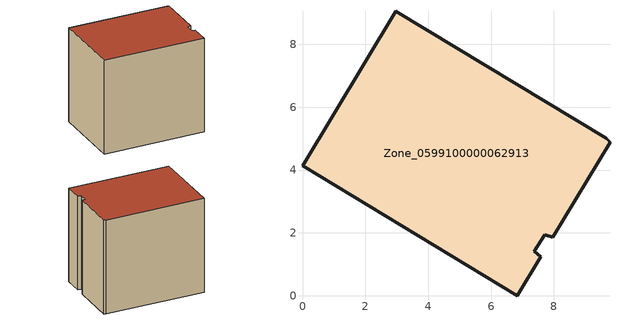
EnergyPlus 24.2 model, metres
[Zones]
Zone_0599100000062913
 floor ground (C_G): 9.79,4.89 7.96,1.86 7.71,1.94 7.37,1.42 7.59,1.24 6.84,0 0,4.14 2.97,9.05 9.67,5.02 z0
 wall outside (C_F): 7.96,1.86 9.79,4.89 9.67,5.02 2.97,9.05 0,4.14 6.84,0 7.59,1.24 7.37,1.42 7.71,1.94 7.96,1.86 z0:7.54
 roof outside (C_R): 7.37,1.42 7.71,1.94 7.96,1.86 9.79,4.89 9.67,5.02 2.97,9.05 0,4.14 6.84,0 7.59,1.24 z7.54
[BUILDING]
Pand.0599100000062913: North Axis=0; Terrain=City; Loads Convergence Tolerance Value=0.04; Temperature Convergence Tolerance Value=0.4; Solar Distribution=FullExterior; Maximum Number of Warmup Days=25; Minimum Number of Warmup Days=1
[Site:Location]
Rotterdam.The.Hague.AP_ZH_NLD Design_Conditions: Latitude=51.96; Longitude=4.45; Time Zone=1; Elevation=-4.5
[SITE:GROUNDTEMPERATURE:BUILDINGSURFACE]
18, 18, 18, 18, 18, 18, 18, 18, 18, 18, 18, 18
[MATERIAL] Thermal Absorptance=0.9; Solar Absorptance=0.7; Visible Absorptance=0.7
Name | Roughness | Thickness | Conductivity | Density | Specific Heat
G.TI.1946-1964 | MediumSmooth | 0.15 | 1 | 540 | 1210
F.TI.1946-1964 | Rough | 0.3 | 0.857143 | 1920 | 840
R.TI.1946-1964 | MediumRough | 0.2 | 0.277778 | 1500 | 1000
[CONSTRUCTION]
C_G: G.TI.1946-1964
C_F: F.TI.1946-1964
C_R: R.TI.1946-1964
[ZONE]
Zone_0599100000062913: Type=1; Multiplier=1; Ceiling Height=Autocalculate; Volume=Autocalculate; Floor Area=autocalculate; Part of Total Floor Area=Yes
[ZONEINFILTRATION:DESIGNFLOWRATE]
Infil_Zone_0599100000062913: Zone or ZoneList or Space or SpaceList=Zone_0599100000062913; Schedule=AlwaysOn; Design Flow Rate Calculation Method=Flow/Area; Flow Rate per Floor Area=0.003; Constant Term Coefficient=1; Temperature Term Coefficient=0; Velocity Term Coefficient=0; Velocity Squared Term Coefficient=0
[HVACTEMPLATE:ZONE:IDEALLOADSAIRSYSTEM]
Zone_0599100000062913: Maximum Heating Supply Air Temperature=50; Minimum Cooling Supply Air Temperature=13; Maximum Heating Supply Air Humidity Ratio=0.0156; Minimum Cooling Supply Air Humidity Ratio=0.0077; Heating Limit=NoLimit; Cooling Limit=NoLimit; Dehumidification Control Type=ConstantSensibleHeatRatio; Cooling Sensible Heat Ratio=0.7; Dehumidification Setpoint=60; Humidification Control Type=None; Humidification Setpoint=30; Outdoor Air Method=None; Outdoor Air Flow Rate per Person=0.00944; Outdoor Air Flow Rate per Zone Floor Area=0; Outdoor Air Flow Rate per Zone=0; Demand Controlled Ventilation Type=None; Outdoor Air Economizer Type=NoEconomizer; Heat Recovery Type=None; Sensible Heat Recovery Effectiveness=0.7; Latent Heat Recovery Effectiveness=0.65
[ZONECONTROL:THERMOSTAT]
ThermostatControl_Zone_0599100000062913: Zone or ZoneList=Zone_0599100000062913; Control Type Schedule=DualSetpointControlType; Control 1=Thermostat_Zone_0599100000062913; Temperature Difference Between Cutout And Setpoint=0
[THERMOSTATSETPOINT:DUALSETPOINT]
Thermostat_Zone_0599100000062913: Heating Setpoint Temperature Schedule=HeatingSetpoint_Zone_0599100000062913; Cooling Setpoint Temperature Schedule=CoolingSetpoint_Zone_0599100000062913
[SCHEDULE:COMPACT]
HeatingSetpoint_Zone_0599100000062913: Through: 12/31, For: AllDays, Until: 24:00, 21
CoolingSetpoint_Zone_0599100000062913: Through: 12/31, For: AllDays, Until: 24:00, 24
DualSetpointControlType: Through: 12/31, For: AllDays, Until: 24:00, 4
AlwaysOn: Through: 12/31, For: AllDays, Until: 24:00, 1
